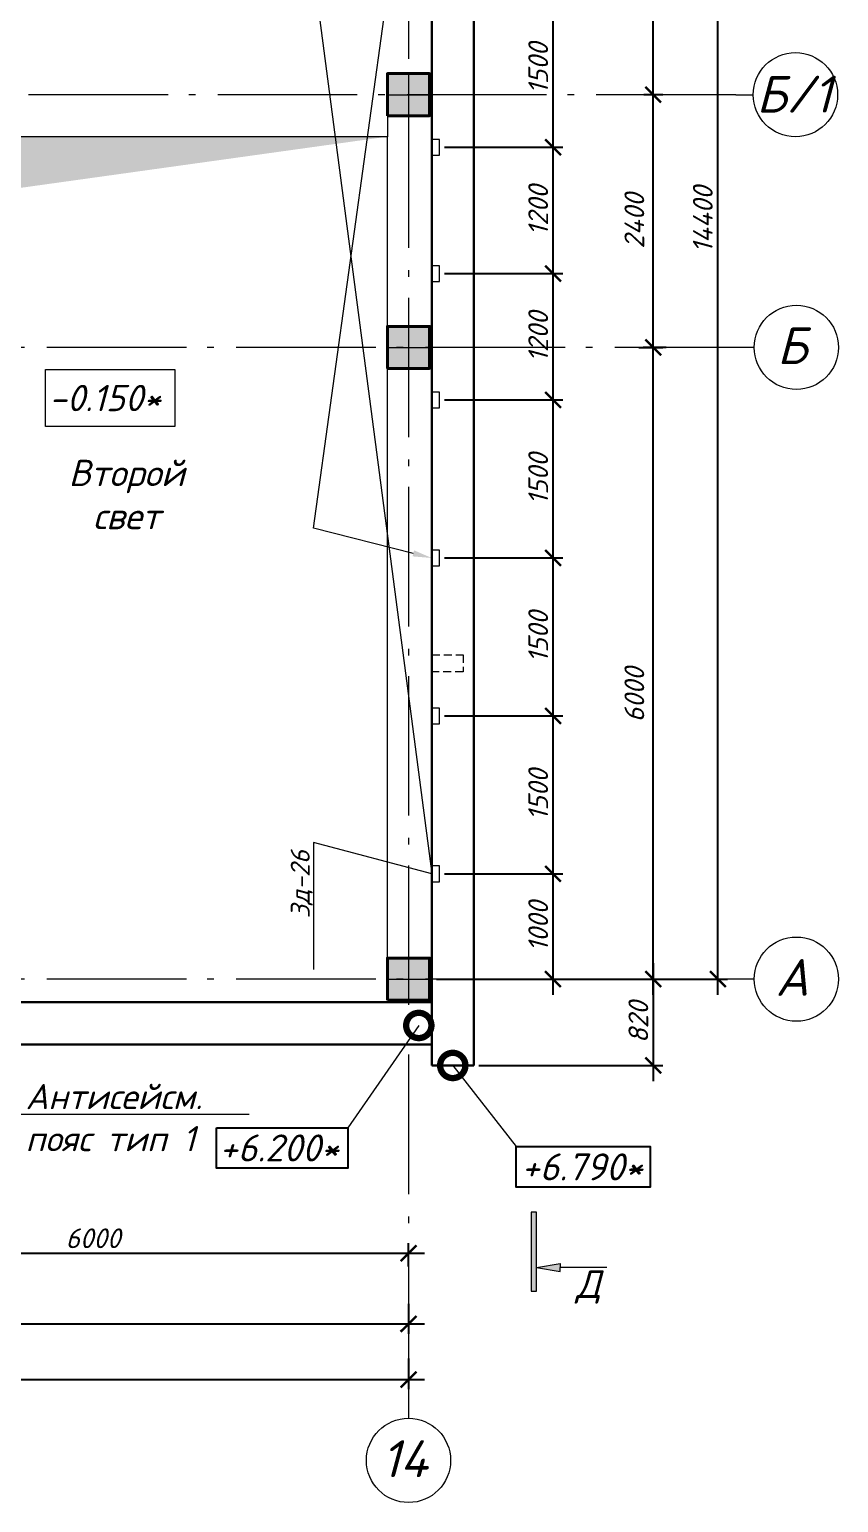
# Model space of a CAD drawing. Header units: millimetres. Extents: x -238377 to 196118, y -123284 to 30177.
# Drawn here: x -58908 to -51226, y -84182 to -70191 of the extents above; entities that cross this region are included whole.
import ezdxf
from ezdxf import colors
from ezdxf.entities.mleader import LeaderData, LeaderLine
from ezdxf.enums import TextEntityAlignment as Align
from ezdxf.math import Vec2, Vec3

# ---------------------------------------------------------------- set-up
doc = ezdxf.new("R2010")
doc.units = ezdxf.units.MM
doc.header["$MEASUREMENT"] = 0
doc.linetypes.add('Double Dashed', pattern=[1797.222233, 1325, -211.666656, 63.333344, -197.222233])
doc.linetypes.add('штриховаяX2', pattern=[38.1, 25.4, -12.7])
doc.layers.get('0').update_dxf_attribs({"lineweight": 5})
for name, color, linetype, lineweight in [('#Бетон', 10, 'Continuous', 15), ('#Выноски', 150, 'Continuous', 15), ('#Оси', 7, 'Continuous', 5), ('#размеры', 7, 'Continuous', 5), ('колонны_Ном._пера__94', 252, 'Continuous', 13), ('колонны_Ном._пера__99', 7, 'Continuous', 40), ('оси_Ном._пера__96', 7, 'Continuous', 5), ('оси_Ном._пера__97', 7, 'Continuous', 20), ('текст_Ном._пера__1', 7, 'Continuous', 0), ('текст_Ном._пера__96', 7, 'Continuous', 5), ('текст_Ном._пера__99', 7, 'Continuous', 40), ('чертеж_Ном._пера__96', 7, 'Continuous', 13)]:
    doc.layers.add(name, color=color, linetype=linetype, lineweight=lineweight)
for name, color, linetype in [('#стены наруж', 7, 'Continuous'), ('колонны', 7, 'Continuous'), ('размеры внутр', 7, 'Continuous'), ('текст', 7, 'Continuous')]:
    doc.layers.add(name, color=color, linetype=linetype)
doc.styles.add('STEP PR', font='isocpeui.ttf')
doc.dimstyles.new('SPDS', dxfattribs={"dimscale": 10, "dimtxt": 2.5, "dimasz": 2, "dimexe": 1.25, "dimexo": 0.625, "dimtad": 1, "dimdec": 0, "dimrnd": 0.001, "dimtxsty": 'STEP PR', "dimblk": 'ARCHTICK', "dimcen": 2.5, "dimdle": 2, "dimclrd": 256, "dimclre": 256, "dimclrt": 7, "dimadec": 0, "dimazin": 2, "dimtfac": 0.75, "dimtdec": 0, "dimtmove": 1, "dimatfit": 3, "dimfxl": 1, "dimtolj": 1, "dimarcsym": 1})

# ---------------------------------------------------------------- blocks, each defined once
blk = doc.blocks.new('Колонна_15_1', base_point=(22379, 71856))
at = {"layer": 'колонны_Ном._пера__94', "linetype": 'Continuous', "true_color": 0x7d7d7d}
blk.add_hatch(color=8, dxfattribs=at).paths.add_polyline_path([(22179, 71647), (22579, 71647), (22579, 72047), (22179, 72047)])
blk.add_hatch(color=8, dxfattribs=at).paths.add_polyline_path([(22179, 71647), (22579, 71647), (22579, 72047), (22179, 72047)])
at = {"layer": 'колонны_Ном._пера__99', "linetype": 'Continuous', "flags": 128}
blk.add_lwpolyline([(22179, 71647), (22579, 71647), (22579, 72047), (22179, 72047)], close=True, dxfattribs=at)
at = {"layer": 'колонны_Ном._пера__99', "color": 8, "linetype": 'Continuous', "true_color": 0x737373, "flags": 128}
blk.add_lwpolyline([(22179, 71647), (22579, 71647), (22579, 72047), (22179, 72047)], close=True, dxfattribs=at)
at = {"layer": 'оси_Ном._пера__96', "color": 253, "lineweight": 5, "true_color": 0x9c9c9c}
for points in [[(22379, 72047), (22379, 71647)], [(22379, 72047), (22379, 71647)], [(22179, 71847), (22579, 71847)], [(22179, 71847), (22579, 71847)]]:
    blk.add_lwpolyline(points, dxfattribs=at)
blk = doc.blocks.new('_ArchTick')
at = {"color": 0, "linetype": 'ByBlock', "const_width": 0.15}
blk.add_lwpolyline([(-0.5, -0.5), (0.5, 0.5)], dxfattribs=at)
blk = doc.blocks.new('*D280')
at = {"layer": '#размеры', "lineweight": -2, "transparency": 16777216}
for p, q in [((-113522, -82633), (-113522, -83106)), ((-55309, -82814), (-55309, -83106)), ((-113672, -83013), (-55159, -83013))]:
    blk.add_line(p, q, dxfattribs=at)
at = {"layer": 'Defpoints', "color": 0, "transparency": 16777216}
for p in [(-113522, -82586), (-55309, -82767), (-55309, -83013)]:
    blk.add_point(p, dxfattribs=at)
at = {"layer": '#размеры', "lineweight": -2, "transparency": 16777216, "xscale": 150, "yscale": 150, "zscale": 150, "rotation": 180}
blk.add_blockref('_ArchTick', (-113522, -83013), dxfattribs=at)
at = {"layer": '#размеры', "lineweight": -2, "transparency": 16777216, "xscale": 150, "yscale": 150, "zscale": 150}
blk.add_blockref('_ArchTick', (-55309, -83013), dxfattribs=at)
at = {"layer": '#размеры', "color": 7, "transparency": 16777216, "insert": (-79684, -82872), "char_height": 187.5, "attachment_point": 5, "style": 'STEP PR'}
blk.add_mtext('\\A1;58213', dxfattribs=at)
blk = doc.blocks.new('*D294')
at = {"layer": '#размеры', "lineweight": -2, "transparency": 16777216}
for p, q in [((-61459, -81813), (-55159, -81813)), ((-61309, -81939), (-61309, -81719)), ((-55309, -81939), (-55309, -81719))]:
    blk.add_line(p, q, dxfattribs=at)
at = {"layer": 'Defpoints', "color": 0, "transparency": 16777216}
for p in [(-55309, -81813), (-61309, -81986), (-55309, -81986)]:
    blk.add_point(p, dxfattribs=at)
at = {"layer": '#размеры', "lineweight": -2, "transparency": 16777216, "xscale": 150, "yscale": 150, "zscale": 150, "rotation": 180}
blk.add_blockref('_ArchTick', (-61309, -81813), dxfattribs=at)
at = {"layer": '#размеры', "lineweight": -2, "transparency": 16777216, "xscale": 150, "yscale": 150, "zscale": 150}
blk.add_blockref('_ArchTick', (-55309, -81813), dxfattribs=at)
at = {"layer": '#размеры', "color": 7, "transparency": 16777216, "insert": (-58305, -81672), "char_height": 187.5, "attachment_point": 5, "style": 'STEP PR'}
blk.add_mtext('\\A1;6000', dxfattribs=at)
blk = doc.blocks.new('*D295')
at = {"layer": '#размеры', "lineweight": -2, "transparency": 16777216}
for p, q in [((-52986, -73360), (-52986, -70660)), ((-53076, -70810), (-52893, -70810)), ((-53123, -73210), (-52893, -73210))]:
    blk.add_line(p, q, dxfattribs=at)
at = {"layer": 'Defpoints', "color": 0, "transparency": 16777216}
for p in [(-53123, -70810), (-52986, -70810), (-53169, -73210)]:
    blk.add_point(p, dxfattribs=at)
at = {"layer": '#размеры', "lineweight": -2, "transparency": 16777216, "xscale": 150, "yscale": 150, "zscale": 150}
for p, rotation in [((-52986, -70810), 90), ((-52986, -73210), 270)]:
    blk.add_blockref('_ArchTick', p, dxfattribs=dict(at, rotation=rotation))
at = {"layer": '#размеры', "color": 7, "transparency": 16777216, "insert": (-53165, -72010), "char_height": 187.5, "attachment_point": 5, "rotation": 90, "style": 'STEP PR'}
blk.add_mtext('\\A1;2400', dxfattribs=at)
blk = doc.blocks.new('*D297')
at = {"layer": '#размеры', "lineweight": -2, "transparency": 16777216}
for p, q in [((-52372, -79360), (-52372, -64660)), ((-53712, -64810), (-52279, -64810)), ((-52939, -79210), (-52279, -79210))]:
    blk.add_line(p, q, dxfattribs=at)
at = {"layer": 'Defpoints', "color": 0, "transparency": 16777216}
for p in [(-53759, -64810), (-52372, -64810), (-52986, -79210)]:
    blk.add_point(p, dxfattribs=at)
at = {"layer": '#размеры', "lineweight": -2, "transparency": 16777216, "xscale": 150, "yscale": 150, "zscale": 150}
for p, rotation in [((-52372, -64810), 90), ((-52372, -79210), 270)]:
    blk.add_blockref('_ArchTick', p, dxfattribs=dict(at, rotation=rotation))
at = {"layer": '#размеры', "color": 7, "transparency": 16777216, "insert": (-52515, -71996), "char_height": 187.5, "attachment_point": 5, "rotation": 90, "style": 'STEP PR'}
blk.add_mtext('\\A1;14400', dxfattribs=at)
blk = doc.blocks.new('*D298')
at = {"layer": '#размеры', "lineweight": -2, "transparency": 16777216}
for p, q in [((-52986, -79360), (-52986, -73060)), ((-52864, -73210), (-53080, -73210)), ((-54642, -79210), (-52893, -79210))]:
    blk.add_line(p, q, dxfattribs=at)
at = {"layer": 'Defpoints', "color": 0, "transparency": 16777216}
for p in [(-52986, -73210), (-52817, -73210), (-54689, -79210)]:
    blk.add_point(p, dxfattribs=at)
at = {"layer": '#размеры', "lineweight": -2, "transparency": 16777216, "xscale": 150, "yscale": 150, "zscale": 150}
for p, rotation in [((-52986, -73210), 90), ((-52986, -79210), 270)]:
    blk.add_blockref('_ArchTick', p, dxfattribs=dict(at, rotation=rotation))
at = {"layer": '#размеры', "color": 7, "transparency": 16777216, "insert": (-53165, -76510), "char_height": 187.5, "attachment_point": 5, "rotation": 90, "style": 'STEP PR'}
blk.add_mtext('\\A1;6000', dxfattribs=at)
blk = doc.blocks.new('*D300')
at = {"layer": '#размеры', "lineweight": -2, "transparency": 16777216}
for p, q in [((-82872, -82145), (-82872, -82578)), ((-55309, -82294), (-55309, -82578)), ((-83022, -82484), (-55159, -82484))]:
    blk.add_line(p, q, dxfattribs=at)
at = {"layer": 'Defpoints', "color": 0, "transparency": 16777216}
for p in [(-82872, -82098), (-55309, -82248), (-55309, -82484)]:
    blk.add_point(p, dxfattribs=at)
at = {"layer": '#размеры', "lineweight": -2, "transparency": 16777216, "xscale": 150, "yscale": 150, "zscale": 150, "rotation": 180}
blk.add_blockref('_ArchTick', (-82872, -82484), dxfattribs=at)
at = {"layer": '#размеры', "lineweight": -2, "transparency": 16777216, "xscale": 150, "yscale": 150, "zscale": 150}
blk.add_blockref('_ArchTick', (-55309, -82484), dxfattribs=at)
at = {"layer": '#размеры', "color": 7, "transparency": 16777216, "insert": (-73805, -82325), "char_height": 187.5, "attachment_point": 5, "style": 'STEP PR'}
blk.add_mtext('\\A1;\\L37000', dxfattribs=at)
blk = doc.blocks.new('_DotSmall')
at = {"color": 0, "linetype": 'ByBlock', "const_width": 0.5}
blk.add_lwpolyline([(-0.0625, 0, 1), (0.0625, 0, 1)], format="xyb", close=True, dxfattribs=at)
blk = doc.blocks.new('*D370')
at = {"layer": '#размеры', "lineweight": -2, "transparency": 16777216}
for p, q in [((-52986, -79060), (-52986, -80180)), ((-54642, -79210), (-52893, -79210)), ((-54642, -80030), (-52893, -80030))]:
    blk.add_line(p, q, dxfattribs=at)
at = {"layer": 'Defpoints', "color": 0, "transparency": 16777216}
for p in [(-54689, -79210), (-54689, -80030), (-52986, -80030)]:
    blk.add_point(p, dxfattribs=at)
at = {"layer": '#размеры', "lineweight": -2, "transparency": 16777216, "xscale": 150, "yscale": 150, "zscale": 150}
for p, rotation in [((-52986, -79210), 90), ((-52986, -80030), 270)]:
    blk.add_blockref('_ArchTick', p, dxfattribs=dict(at, rotation=rotation))
at = {"layer": '#размеры', "color": 7, "transparency": 16777216, "insert": (-53127, -79620), "char_height": 187.5, "attachment_point": 5, "rotation": 90, "style": 'STEP PR'}
blk.add_mtext('\\A1;820', dxfattribs=at)
blk = doc.blocks.new('*D373')
at = {"layer": '#размеры', "lineweight": -2, "transparency": 16777216}
for p, q in [((-53937, -79360), (-53937, -78060)), ((-54967, -78210), (-53844, -78210)), ((-55042, -79210), (-53844, -79210))]:
    blk.add_line(p, q, dxfattribs=at)
at = {"layer": 'Defpoints', "color": 0, "transparency": 16777216}
for p in [(-55014, -78210), (-53937, -78210), (-55089, -79210)]:
    blk.add_point(p, dxfattribs=at)
at = {"layer": '#размеры', "lineweight": -2, "transparency": 16777216, "xscale": 150, "yscale": 150, "zscale": 150}
for p, rotation in [((-53937, -78210), 90), ((-53937, -79210), 270)]:
    blk.add_blockref('_ArchTick', p, dxfattribs=dict(at, rotation=rotation))
at = {"layer": '#размеры', "color": 7, "transparency": 16777216, "insert": (-54078, -78710), "char_height": 187.5, "attachment_point": 5, "rotation": 90, "style": 'STEP PR'}
blk.add_mtext('\\A1;1000', dxfattribs=at)
blk = doc.blocks.new('*D374')
at = {"layer": '#размеры', "lineweight": -2, "transparency": 16777216}
for p, q in [((-53937, -78360), (-53937, -76560)), ((-54967, -76710), (-53844, -76710)), ((-54967, -78210), (-53844, -78210))]:
    blk.add_line(p, q, dxfattribs=at)
at = {"layer": 'Defpoints', "color": 0, "transparency": 16777216}
for p in [(-55014, -76710), (-53937, -76710), (-55014, -78210)]:
    blk.add_point(p, dxfattribs=at)
at = {"layer": '#размеры', "lineweight": -2, "transparency": 16777216, "xscale": 150, "yscale": 150, "zscale": 150}
for p, rotation in [((-53937, -76710), 90), ((-53937, -78210), 270)]:
    blk.add_blockref('_ArchTick', p, dxfattribs=dict(at, rotation=rotation))
at = {"layer": '#размеры', "color": 7, "transparency": 16777216, "insert": (-54078, -77460), "char_height": 187.5, "attachment_point": 5, "rotation": 90, "style": 'STEP PR'}
blk.add_mtext('\\A1;1500', dxfattribs=at)
blk = doc.blocks.new('*D375')
at = {"layer": '#размеры', "lineweight": -2, "transparency": 16777216}
for p, q in [((-53937, -76860), (-53937, -75060)), ((-54967, -75210), (-53844, -75210)), ((-54967, -76710), (-53844, -76710))]:
    blk.add_line(p, q, dxfattribs=at)
at = {"layer": 'Defpoints', "color": 0, "transparency": 16777216}
for p in [(-55014, -75210), (-53937, -75210), (-55014, -76710)]:
    blk.add_point(p, dxfattribs=at)
at = {"layer": '#размеры', "lineweight": -2, "transparency": 16777216, "xscale": 150, "yscale": 150, "zscale": 150}
for p, rotation in [((-53937, -75210), 90), ((-53937, -76710), 270)]:
    blk.add_blockref('_ArchTick', p, dxfattribs=dict(at, rotation=rotation))
at = {"layer": '#размеры', "color": 7, "transparency": 16777216, "insert": (-54078, -75960), "char_height": 187.5, "attachment_point": 5, "rotation": 90, "style": 'STEP PR'}
blk.add_mtext('\\A1;1500', dxfattribs=at)
blk = doc.blocks.new('*D376')
at = {"layer": '#размеры', "lineweight": -2, "transparency": 16777216}
for p, q in [((-53937, -75360), (-53937, -73560)), ((-54967, -73710), (-53844, -73710)), ((-54967, -75210), (-53844, -75210))]:
    blk.add_line(p, q, dxfattribs=at)
at = {"layer": 'Defpoints', "color": 0, "transparency": 16777216}
for p in [(-55014, -73710), (-53937, -73710), (-55014, -75210)]:
    blk.add_point(p, dxfattribs=at)
at = {"layer": '#размеры', "lineweight": -2, "transparency": 16777216, "xscale": 150, "yscale": 150, "zscale": 150}
for p, rotation in [((-53937, -73710), 90), ((-53937, -75210), 270)]:
    blk.add_blockref('_ArchTick', p, dxfattribs=dict(at, rotation=rotation))
at = {"layer": '#размеры', "color": 7, "transparency": 16777216, "insert": (-54078, -74460), "char_height": 187.5, "attachment_point": 5, "rotation": 90, "style": 'STEP PR'}
blk.add_mtext('\\A1;1500', dxfattribs=at)
blk = doc.blocks.new('*D377')
at = {"layer": '#размеры', "lineweight": -2, "transparency": 16777216}
for p, q in [((-53937, -73860), (-53937, -72360)), ((-54967, -72510), (-53844, -72510)), ((-54967, -73710), (-53844, -73710))]:
    blk.add_line(p, q, dxfattribs=at)
at = {"layer": 'Defpoints', "color": 0, "transparency": 16777216}
for p in [(-55014, -72510), (-53937, -72510), (-55014, -73710)]:
    blk.add_point(p, dxfattribs=at)
at = {"layer": '#размеры', "lineweight": -2, "transparency": 16777216, "xscale": 150, "yscale": 150, "zscale": 150}
for p, rotation in [((-53937, -72510), 90), ((-53937, -73710), 270)]:
    blk.add_blockref('_ArchTick', p, dxfattribs=dict(at, rotation=rotation))
at = {"layer": '#размеры', "color": 7, "transparency": 16777216, "insert": (-54078, -73110), "char_height": 187.5, "attachment_point": 5, "rotation": 90, "style": 'STEP PR'}
blk.add_mtext('\\A1;1200', dxfattribs=at)
blk = doc.blocks.new('*D378')
at = {"layer": '#размеры', "lineweight": -2, "transparency": 16777216}
for p, q in [((-53937, -72660), (-53937, -71160)), ((-54967, -71310), (-53844, -71310)), ((-54967, -72510), (-53844, -72510))]:
    blk.add_line(p, q, dxfattribs=at)
at = {"layer": 'Defpoints', "color": 0, "transparency": 16777216}
for p in [(-55014, -71310), (-53937, -71310), (-55014, -72510)]:
    blk.add_point(p, dxfattribs=at)
at = {"layer": '#размеры', "lineweight": -2, "transparency": 16777216, "xscale": 150, "yscale": 150, "zscale": 150}
for p, rotation in [((-53937, -71310), 90), ((-53937, -72510), 270)]:
    blk.add_blockref('_ArchTick', p, dxfattribs=dict(at, rotation=rotation))
at = {"layer": '#размеры', "color": 7, "transparency": 16777216, "insert": (-54078, -71910), "char_height": 187.5, "attachment_point": 5, "rotation": 90, "style": 'STEP PR'}
blk.add_mtext('\\A1;1200', dxfattribs=at)
blk = doc.blocks.new('*D379')
at = {"layer": '#размеры', "lineweight": -2, "transparency": 16777216}
for p, q in [((-53937, -71460), (-53937, -69660)), ((-54967, -69810), (-53844, -69810)), ((-54967, -71310), (-53844, -71310))]:
    blk.add_line(p, q, dxfattribs=at)
at = {"layer": 'Defpoints', "color": 0, "transparency": 16777216}
for p in [(-55014, -69810), (-53937, -69810), (-55014, -71310)]:
    blk.add_point(p, dxfattribs=at)
at = {"layer": '#размеры', "lineweight": -2, "transparency": 16777216, "xscale": 150, "yscale": 150, "zscale": 150}
for p, rotation in [((-53937, -69810), 90), ((-53937, -71310), 270)]:
    blk.add_blockref('_ArchTick', p, dxfattribs=dict(at, rotation=rotation))
at = {"layer": '#размеры', "color": 7, "transparency": 16777216, "insert": (-54078, -70560), "char_height": 187.5, "attachment_point": 5, "rotation": 90, "style": 'STEP PR'}
blk.add_mtext('\\A1;1500', dxfattribs=at)
blk = doc.blocks.new('*D412')
at = {"layer": '#размеры', "lineweight": -2, "transparency": 16777216}
for p, q in [((-52986, -70960), (-52986, -68860)), ((-54642, -69010), (-52893, -69010)), ((-53076, -70810), (-52893, -70810))]:
    blk.add_line(p, q, dxfattribs=at)
at = {"layer": 'Defpoints', "color": 0, "transparency": 16777216}
for p in [(-54689, -69010), (-52986, -69010), (-53123, -70810)]:
    blk.add_point(p, dxfattribs=at)
at = {"layer": '#размеры', "lineweight": -2, "transparency": 16777216, "xscale": 150, "yscale": 150, "zscale": 150}
for p, rotation in [((-52986, -69010), 90), ((-52986, -70810), 270)]:
    blk.add_blockref('_ArchTick', p, dxfattribs=dict(at, rotation=rotation))
at = {"layer": '#размеры', "color": 7, "transparency": 16777216, "insert": (-53127, -69910), "char_height": 187.5, "attachment_point": 5, "rotation": 90, "style": 'STEP PR'}
blk.add_mtext('\\A1;1800', dxfattribs=at)
blk = doc.blocks.new('*U249')
at = {"linetype": 'ByBlock', "ltscale": 100}
h = blk.add_hatch(color=256, dxfattribs=at)
h.dxf.hatch_style = 1
h.paths.add_polyline_path([(35, 0), (-35, 0), (-35, -1000), (35, -1000)])
h = blk.add_hatch(color=256, dxfattribs=at)
h.dxf.hatch_style = 1
h.paths.add_polyline_path([(335, -750), (335, -700), (335, -650), (35, -700)])
for p, q in [((35, 0), (-35, 0)), ((-35, 0), (-35, -1000)), ((35, -1000), (35, 0)), ((35, -700), (335, -650)), ((35, -700), (335, -750)), ((335, -650), (335, -700)), ((335, -750), (335, -700)), ((-35, -1000), (35, -1000))]:
    blk.add_line(p, q, dxfattribs=at)
at = {"linetype": 'ByBlock', "ltscale": 100, "extrusion": (0, -1, 0), "elevation": 700}
blk.add_lwpolyline([(925, 0), (335, 0)], dxfattribs=at)
at = {"ltscale": 100, "style": 'STEP PR'}
blk.add_attdef('Nv', text='', height=350, dxfattribs=at).set_placement((781, -1140), align=Align.RIGHT)

msp = doc.modelspace()

# ---------------------------------------------------------------- hatches: boundary and pattern name
at = {"layer": 'размеры внутр', "true_color": 0xd3d2db}
h = msp.add_hatch(color=254, dxfattribs=at)
h.dxf.hatch_style = 1
h.paths.add_polyline_path([(-55509.6, -71208.9), (-61109.6, -71207.9), (-61109.6, -79010.4), (-61105.7, -79021.1), (-60275.9, -71874.3)])

# ---------------------------------------------------------------- linework, layer by layer
at = {"layer": '#Бетон'}
for points in [[(-55089.1, -71235.4), (-55089.1, -71385.4), (-55014.1, -71385.4), (-55014.1, -71235.4), (-55089.1, -71235.4)], [(-55089.1, -72435.4), (-55089.1, -72585.4), (-55014.1, -72585.4), (-55014.1, -72435.4), (-55089.1, -72435.4)], [(-55089.1, -73635.4), (-55089.1, -73785.4), (-55014.1, -73785.4), (-55014.1, -73635.4), (-55089.1, -73635.4)], [(-55089.1, -75135.4), (-55089.1, -75285.4), (-55014.1, -75285.4), (-55014.1, -75135.4), (-55089.1, -75135.4)], [(-55089.1, -76635.4), (-55089.1, -76785.4), (-55014.1, -76785.4), (-55014.1, -76635.4), (-55089.1, -76635.4)], [(-55089.1, -78135.4), (-55089.1, -78285.4), (-55014.1, -78285.4), (-55014.1, -78135.4), (-55089.1, -78135.4)]]:
    msp.add_lwpolyline(points, dxfattribs=at)
at = {"layer": '#Бетон', "linetype": 'штриховаяX2', "lineweight": 9, "ltscale": 3}
msp.add_lwpolyline([(-54789.1, -76290.4), (-55089.1, -76290.4), (-55089.1, -76130.4), (-54789.1, -76130.4)], close=True, dxfattribs=at)
at = {"layer": '#стены наруж', "lineweight": 30}
for points in [[(-55089, -64190.4), (-55089.1, -80030.4)], [(-54689, -80030.4), (-54689, -64190.4)], [(-55089.1, -79430.4), (-61529.6, -79430.4)], [(-61529.6, -79830.4), (-55089.1, -79830.4)], [(-55089.1, -80030.4), (-54689, -80030.4)]]:
    msp.add_lwpolyline(points, dxfattribs=at)
at = {"layer": 'Defpoints', "color": 8, "linetype": 'штриховаяX2', "lineweight": 5, "ltscale": 5, "true_color": 0x737373, "const_width": 0.5}
msp.add_lwpolyline([(-55109.4, -70610.4), (-55509.7, -70610.4), (-55509.9, -65010.4), (-55109.6, -65010.4)], close=True, dxfattribs=at)
at = {"layer": 'оси_Ном._пера__96', "linetype": 'Double Dashed', "lineweight": 5}
for p, q in [((-55309.3, -63752.2), (-55309.3, -82481.6)), ((-52026.2, -79210.4), (-116141.3, -79210.4))]:
    msp.add_line(p, q, dxfattribs=at)
at = {"layer": 'оси_Ном._пера__96', "linetype": 'Double Dashed'}
for p, q in [((-52201, -70810.4), (-114353.2, -70810.4)), ((-52201, -70810.4), (-52035.3, -70810.4)), ((-52026.2, -73210.4), (-116141.3, -73210.4)), ((-55309.3, -82481.6), (-55309.3, -83381.6))]:
    msp.add_line(p, q, dxfattribs=at)
msp.add_point((-55309.3, -82481.6), dxfattribs=at)
msp.add_point((-55309.3, -82481.6), dxfattribs=at)
at = {"layer": 'оси_Ном._пера__97', "linetype": 'Continuous'}
for centre, start_param, end_param in [((-51635.3, -70810.4), 0.7853982, 7.0685835), ((-51626.2, -73210.4), 0.7853982, 7.0685835), ((-51626.2, -79210.4), 0.7853982, 7.0685835), ((-55309.3, -83781.6), 2.3561945, 8.6393798)]:
    msp.add_ellipse(centre, major_axis=(-282.8, 282.8), ratio=1, start_param=start_param, end_param=end_param, dxfattribs=at)
at = {"layer": 'текст'}
for points in [[(-57133.8, -80621.6), (-55886.4, -80621.6), (-55886.4, -81005.6), (-57133.8, -81005.6), (-57133.8, -80621.6)], [(-54286.4, -80801.6), (-53016.1, -80801.6), (-53016.1, -81185.6), (-54286.4, -81185.6), (-54286.4, -80801.6)]]:
    msp.add_lwpolyline(points, dxfattribs=at)
at = {"layer": 'текст_Ном._пера__96', "linetype": 'Continuous', "lineweight": 0, "flags": 128}
msp.add_lwpolyline([(-58756.7, -73419.4), (-57529.5, -73419.4), (-57529.5, -73961.2), (-58756.7, -73961.2)], close=True, dxfattribs=at)
at = {"layer": 'чертеж_Ном._пера__96'}
for points in [[(-55509.6, -71010.4), (-55509.6, -71210.4), (-61109.6, -71210.4), (-61109.6, -71010.4)], [(-55509.6, -73010.4), (-55509.6, -71210.4)], [(-55509.6, -79010.4), (-55509.6, -73410.4)]]:
    msp.add_lwpolyline(points, dxfattribs=at)

# ---------------------------------------------------------------- block references
at = {"layer": '#Выноски'}
ref = msp.add_blockref('*U249', (-54119, -81423.3), dxfattribs=dict(at, xscale=0.75, yscale=0.75, zscale=0.75))
ref.add_attrib('Nv', 'Д', dxfattribs={"layer": '0', "ltscale": 100, "height": 262.5, "style": 'STEP PR'}).set_placement((-53483.2, -82238.9), align=Align.RIGHT)
at = {"layer": 'колонны'}
for p in [(-55309.6, -70801.5), (-55309.6, -73201.5), (-55309.6, -79201.5)]:
    msp.add_blockref('Колонна_15_1', p, dxfattribs=at)

# ---------------------------------------------------------------- texts
at = {"layer": '#Оси', "linetype": 'Continuous', "ltscale": 100, "style": 'STEP PR'}
for s, p in [('Б/1', (-51649.7, -70805.4)), ('Б', (-51667.3, -73194.1)), ('А', (-51667.3, -79194.1)), ('14', (-55346.9, -83765.4))]:
    msp.add_text(s, height=350, dxfattribs=at).set_placement(p, align=Align.MIDDLE_CENTER)
at = {"layer": 'текст', "color": 1, "style": 'STEP PR'}
msp.add_text('+6.200*', height=256, dxfattribs=at).set_placement((-56538.6, -80813.6), align=Align.MIDDLE_CENTER)
at = {"layer": 'текст', "style": 'STEP PR'}
msp.add_text('+6.790*', height=256, dxfattribs=at).set_placement((-53662.4, -80993.6), align=Align.MIDDLE_CENTER)
at = {"layer": 'текст_Ном._пера__1', "linetype": 'Continuous', "insert": (-58724.3, -73816.2), "char_height": 250, "attachment_point": 7, "style": 'STEP PR'}
msp.add_mtext('-0.150*', dxfattribs=at)
at = {"layer": 'текст_Ном._пера__99', "linetype": 'Continuous', "insert": (-57985.9, -74607.6), "char_height": 250, "attachment_point": 5, "line_spacing_factor": 0.981818, "style": 'STEP PR'}
msp.add_mtext('Второй\\Pсвет', dxfattribs=at)

# ---------------------------------------------------------------- dimensions: what is measured, and where the dimension line sits
at = {"layer": '#размеры'}
for base, p1, p2, picture, middle in [((-52372.3, -64810.4), (-52986.4, -79210.4), (-53759.1, -64810.4), '*D297', (-52374.7, -71996.1)), ((-52986.4, -70810.4), (-53169.4, -73210.4), (-53122.5, -70810.4), '*D295', (-53024.5, -72010.4)), ((-52986.4, -73210.4), (-54689, -79210.4), (-52817.3, -73210.4), '*D298', (-53024.5, -76510.4))]:
    dim = msp.add_linear_dim(base=base, p1=p1, p2=p2, angle=90, dimstyle='SPDS', override={"dimscale": 75, "dimtxsty": 'STEP PR'}, dxfattribs=at)
    dim.commit()
    dim.dimension.update_dxf_attribs({"geometry": picture, "text_midpoint": middle, "dimtype": 160})
for base, p1, p2, picture, middle in [((-52986.4, -69010.4), (-53122.5, -70810.4), (-54689, -69010.4), '*D412', (-53127, -69910.4)), ((-53937.4, -69810.4), (-55014.1, -71310.4), (-55014.1, -69810.4), '*D379', (-54078, -70560.4)), ((-53937.4, -71310.4), (-55014.1, -72510.4), (-55014.1, -71310.4), '*D378', (-54078, -71910.4)), ((-53937.4, -72510.4), (-55014.1, -73710.4), (-55014.1, -72510.4), '*D377', (-54078, -73110.4)), ((-53937.4, -73710.4), (-55014.1, -75210.4), (-55014.1, -73710.4), '*D376', (-54078, -74460.4)), ((-53937.4, -75210.4), (-55014.1, -76710.4), (-55014.1, -75210.4), '*D375', (-54078, -75960.4)), ((-53937.4, -76710.4), (-55014.1, -78210.4), (-55014.1, -76710.4), '*D374', (-54078, -77460.4)), ((-53937.4, -78210.4), (-55089.1, -79210.4), (-55014.1, -78210.4), '*D373', (-54078, -78710.4)), ((-52986.4, -80030.4), (-54689, -79210.4), (-54689, -80030.4), '*D370', (-53127, -79620.4))]:
    dim = msp.add_linear_dim(base=base, p1=p1, p2=p2, angle=90, dimstyle='SPDS', override={"dimscale": 75, "dimtxsty": 'STEP PR'}, dxfattribs=at)
    dim.commit()
    dim.dimension.update_dxf_attribs({"geometry": picture, "text_midpoint": middle})
for base, p1, p2, picture, middle in [((-55309.3, -81812.7), (-61309.3, -81985.8), (-55309.3, -81985.8), '*D294', (-58304.5, -81812.7)), ((-55309.3, -83012.7), (-113521.9, -82585.8), (-55309.3, -82766.9), '*D280', (-79684, -83012.7))]:
    dim = msp.add_linear_dim(base=base, p1=p1, p2=p2, dimstyle='SPDS', override={"dimscale": 75, "dimtxsty": 'STEP PR'}, dxfattribs=at)
    dim.commit()
    dim.dimension.update_dxf_attribs({"geometry": picture, "text_midpoint": middle, "dimtype": 160})
dim = msp.add_linear_dim(base=(-55309.3, -82484), p1=(-82871.9, -82098.5), p2=(-55309.3, -82247.6), text='%%U37000', dimstyle='SPDS', override={"dimscale": 75, "dimtxsty": 'STEP PR'}, dxfattribs=at)
dim.commit()
dim.dimension.update_dxf_attribs({"geometry": '*D300', "text_midpoint": (-73804.5, -82484), "dimtype": 160})

# ---------------------------------------------------------------- leaders
at = {"layer": '#Выноски'}
ml = msp.add_multileader_mtext('Standard', dxfattribs=at)
ml.set_content('\\A1;Зд-26\\~\\~', color=256, style='STEP PR')
ml.set_leader_properties(color=256, linetype='ByLayer', lineweight=-1)
ml.build(insert=Vec2(0, 0))
ml.multileader.update_dxf_attribs({"text_left_attachment_type": 6, "text_right_attachment_type": 6, "dogleg_length": 0, "arrow_head_size": 180, "scale": 0.75})
ctx = ml.context
ctx.base_point, ctx.scale, ctx.char_height, ctx.arrow_head_size, ctx.landing_gap_size, ctx.plane_origin, ctx.plane_x_axis, ctx.plane_y_axis = Vec3(-56211.6, -78832.4), 0.75, 180, 180, 75, Vec3(-34364.1, -71572.7), Vec3(0, 1), Vec3(-1, 0)
ctx.left_attachment, ctx.right_attachment, ctx.text_align_type = 6, 6, 2
notes = []
notes.append((ctx, [(1, (1, 1, 0), (-56211.6, -77911.7), (0, -1), 0, [(0, [(-55089.1, -75210.4), (-56211.6, -74928.6), (-55089, -66810.4), (-56211.6, -66662.4), (-55089.1, -69810.4), (-56211.6, -69636.8), (-55089.1, -78210.4)], 0, [])])]))
ctx.mtext.insert, ctx.mtext.text_direction, ctx.mtext.rotation, ctx.mtext.defined_height, ctx.mtext.alignment, ctx.mtext.flow_direction = Vec3(-56427.6, -77986.7), Vec3(0, 1), 1.5707963, 301.3, 3, 5
ml = msp.add_multileader_mtext('Standard', dxfattribs=at)
ml.set_content('Антисейсм.\\Pпояс{\\A1; тип 1     } ', color=256, style='STEP PR')
ml.set_leader_properties(color=256, linetype='ByLayer', lineweight=-1)
ml.build(insert=Vec2(0, 0))
ml.multileader.update_dxf_attribs({"text_left_attachment_type": 6, "text_right_attachment_type": 6, "dogleg_length": 0, "arrow_head_size": 240})
ctx = ml.context
ctx.base_point, ctx.char_height, ctx.arrow_head_size, ctx.landing_gap_size, ctx.plane_origin = Vec3(-59045.8, -80493.5), 240, 240, 100, Vec3(-42825.4, -92765.6)
ctx.left_attachment, ctx.right_attachment = 6, 6
notes.append((ctx, [(0, (1, 1, 0), (-59045.8, -80493.5), (1, 0), 0, [(0, [(-59958.5, -79542.4)], 0, [])])]))
ctx.mtext.insert, ctx.mtext.rotation, ctx.mtext.defined_height, ctx.mtext.flow_direction = Vec3(-58945.8, -80205.5), 6.2831853, 130.9, 5
ml = msp.add_multileader_mtext('Standard', dxfattribs=at)
ml.set_content('\\A1; ', color=256, style='STEP PR')
ml.set_leader_properties(color=256, linetype='ByLayer', lineweight=-1)
ml.set_arrow_properties(name='DOTSMALL')
ml.build(insert=Vec2(0, 0))
ml.multileader.update_dxf_attribs({"text_left_attachment_type": 6, "text_right_attachment_type": 6, "dogleg_length": 0, "arrow_head_size": 480, "scale": 0.8})
ctx = ml.context
ctx.base_point, ctx.scale, ctx.char_height, ctx.arrow_head_size, ctx.landing_gap_size, ctx.plane_origin = Vec3(-56583.7, -80621.6), 0.8, 480, 480, 200, Vec3(10648.1, -129466.3)
ctx.left_attachment, ctx.right_attachment, ctx.text_align_type = 6, 6, 1
notes.append((ctx, [(1, (1, 1, 0), (-55885.5, -80621.6), (-1, 0), 0, [(1, [(-55211.8, -79650.4)], 0, [])])]))
ctx.mtext.insert, ctx.mtext.rotation, ctx.mtext.width, ctx.mtext.defined_height, ctx.mtext.alignment, ctx.mtext.flow_direction = Vec3(-56234.6, -80141.6), 6.2831853, 1386.881, 464.8, 2, 5
ml = msp.add_multileader_mtext('Standard', dxfattribs=at)
ml.set_content('\\A1; ', color=256, style='STEP PR')
ml.set_leader_properties(color=256, linetype='ByLayer', lineweight=-1)
ml.set_arrow_properties(name='DOTSMALL')
ml.build(insert=Vec2(0, 0))
ml.multileader.update_dxf_attribs({"text_left_attachment_type": 6, "text_right_attachment_type": 6, "dogleg_length": 0, "arrow_head_size": 480, "scale": 0.8})
ctx = ml.context
ctx.base_point, ctx.scale, ctx.char_height, ctx.arrow_head_size, ctx.landing_gap_size, ctx.plane_origin = Vec3(-54286.4, -80801.6), 0.8, 480, 480, 200, Vec3(13203.5, -129646.3)
ctx.left_attachment, ctx.right_attachment, ctx.text_align_type = 6, 6, 1
notes.append((ctx, [(0, (1, 1, 0), (-54286.4, -80801.6), (1, 0), 0, [(1, [(-54889.1, -80030.4)], 0, [])])]))
ctx.mtext.insert, ctx.mtext.rotation, ctx.mtext.width, ctx.mtext.defined_height, ctx.mtext.alignment, ctx.mtext.flow_direction = Vec3(-53937.3, -80321.6), 6.2831853, 1386.881, 464.8, 2, 5
for ctx, leaders in notes:
    for number, flags, end, landing, length, lines in leaders:
        leader = LeaderData()
        leader.index, (leader.has_last_leader_line, leader.has_dogleg_vector, leader.attachment_direction) = number, flags
        leader.last_leader_point, leader.dogleg_vector, leader.dogleg_length = Vec3(end), Vec3(landing), length
        for number, points, colour, breaks in lines:
            line = LeaderLine()
            line.index, line.vertices, line.color, line.breaks = number, Vec3.list(points), colors.encode_raw_color(colour), breaks
            leader.lines.append(line)
        ctx.leaders.append(leader)

doc.saveas('drawing.dxf')
